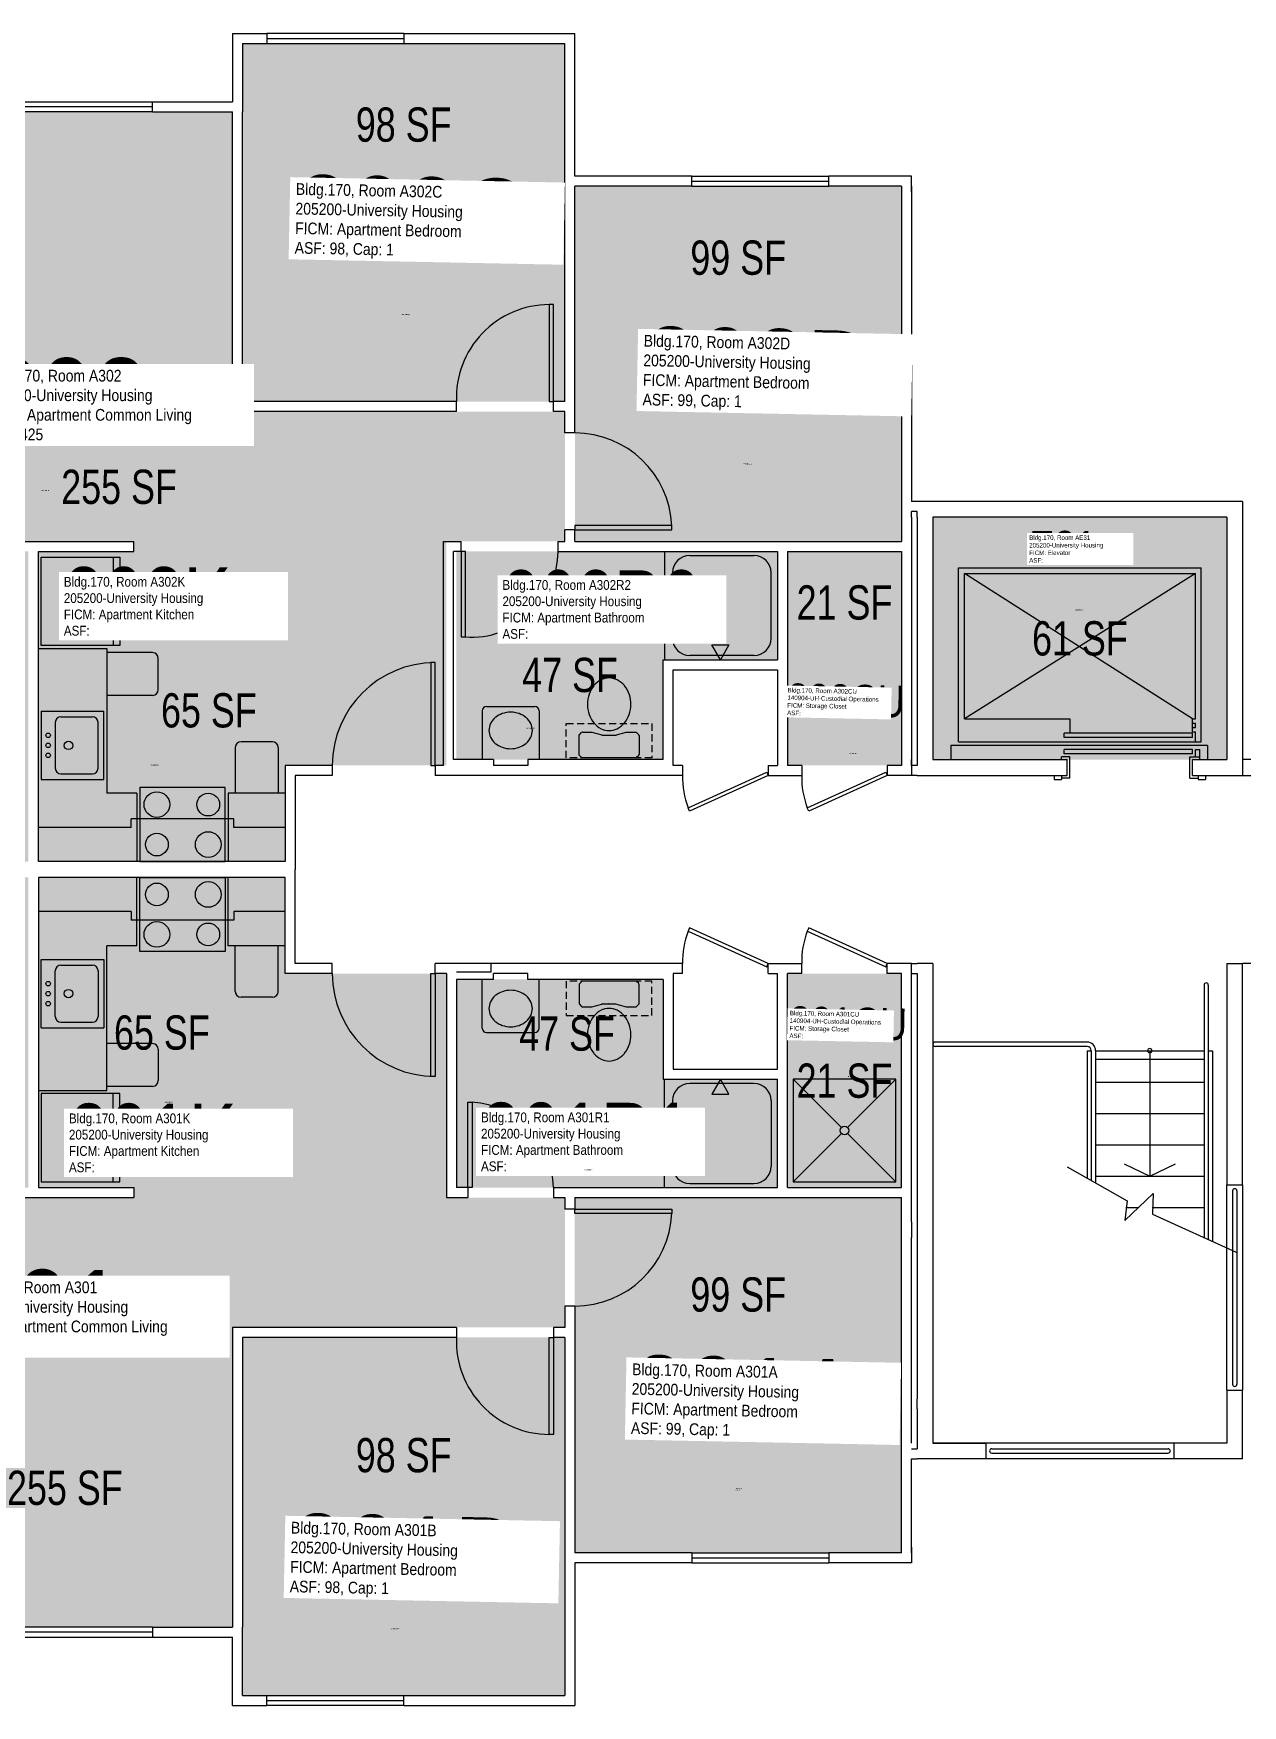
# Model space of a CAD drawing. Header units: inches. Extents: x -54 to 1654, y -88 to 674.
# Drawn here: x 178 to 602, y 0 to 586 of the extents above; entities that cross this region are included whole.
import ezdxf
from ezdxf.enums import TextEntityAlignment as Align

# ---------------------------------------------------------------- set-up
doc = ezdxf.new("R2010")
doc.units = ezdxf.units.IN
doc.header["$LTSCALE"] = 10
doc.header["$MEASUREMENT"] = 0
doc.linetypes.add('DASHED2', pattern=[0.375, 0.25, -0.125])
doc.layers.get('0').update_dxf_attribs({"linetype": 'CONTINUOUS'})
for name, color, linetype in [('A-DOOR', 2, 'CONTINUOUS'), ('A-FLOR', 3, 'CONTINUOUS'), ('A-GLAZ', 1, 'CONTINUOUS'), ('A-IDEN-RNUM', 7, 'CONTINUOUS'), ('A-IDEN-SNUM', 4, 'CONTINUOUS'), ('A-IDEN-VNUM', 4, 'CONTINUOUS'), ('A-WALL', 5, 'CONTINUOUS'), ('AREA-TEXT', 3, 'CONTINUOUS'), ('Rooms-Category-Color', 7, 'CONTINUOUS'), ('Rooms-College-Color', 7, 'CONTINUOUS'), ('Rooms-Department-Color', 7, 'CONTINUOUS'), ('Rooms-Division-Color', 7, 'CONTINUOUS'), ('Rooms-Information', 7, 'CONTINUOUS')]:
    doc.layers.add(name, color=color, linetype=linetype)
doc.styles.add('CP_AREA', font='arial.ttf', dxfattribs={"height": 15})
doc.styles.add('CP_ROOMSNUMBER', font='arial.ttf', dxfattribs={"height": 1})
doc.styles.add('CP_ROOMVNUMBER', font='arial.ttf', dxfattribs={"width": 0.85, "height": 0.075})

msp = doc.modelspace()

# ---------------------------------------------------------------- hatches: boundary and pattern name
at = {"layer": 'Rooms-Category-Color', "true_color": 0x728ef3}
for points in [[(251.5, 582.5), (364.5, 582.5), (364.5, 457), (251.5, 457)], [(360.5, 408), (364.5, 408), (364.5, 412), (364.5, 453.5), (248, 453.5), (248, 558.5), (120, 558.5), (120, 453.5), (52, 453.5), (52, 408), (56, 408), (90, 408), (141.25, 408), (141.25, 404.5), (136, 404.5), (136, 295.75), (176.5, 295.75), (176.5, 404.5), (171.25, 404.5), (171.25, 408), (213.49, 408), (213.49, 404.5), (266.5, 404.5), (266.5, 329.55), (323, 329.5), (323, 408)], [(367.98, 532.5), (368, 408), (482.5, 408), (482.5, 532.5)], [(266.5, 404.5), (180, 404.5), (180, 295.75), (266.5, 295.75)], [(330.5, 404.5), (326.5, 404.5), (326.5, 331.5), (399, 331.5), (399, 366.5), (439, 366.5), (439, 404.5), (360.5, 404.5)], [(442.5, 329.5), (482.5, 329.5), (482.5, 404.5), (442.5, 404.5)], [(360.5, 178), (364.5, 178), (364.5, 174), (364.5, 132.5), (248, 132.5), (248, 27.5), (120, 27.5), (120, 132.5), (52, 132.5), (52, 178), (56, 178), (90, 178), (141.25, 178), (141.25, 181.5), (136, 181.5), (136, 290.25), (176.5, 290.25), (176.5, 181.5), (171.25, 181.5), (171.25, 178), (213.49, 178), (213.49, 181.5), (266.5, 181.5), (266.5, 256.45), (323, 256.5), (323, 178)], [(266.5, 181.5), (180, 181.5), (180, 290.25), (266.5, 290.25)], [(330.5, 181.5), (326.5, 181.5), (326.5, 254.5), (399, 254.5), (399, 219.5), (439, 219.5), (439, 181.5), (360.5, 181.5)], [(442.5, 181.5), (442.5, 256.5), (482.5, 256.5), (482.5, 181.5)], [(367.98, 178), (368, 53.5), (482.5, 53.5), (482.5, 178)], [(251.5, 129), (364.5, 129), (364.5, 3.5), (251.5, 3.5)]]:
    msp.add_hatch(color=171, dxfattribs=at).paths.add_polyline_path(points)
at = {"layer": 'Rooms-Category-Color', "true_color": 0xadadad}
msp.add_hatch(color=253, dxfattribs=at).paths.add_polyline_path([(596.5, 331.5), (596.5, 416.5), (493.5, 416.5), (493.5, 331.5)])
at = {"layer": 'Rooms-College-Color', "true_color": 0xadadad}
for points in [[(251.5, 582.5), (364.5, 582.5), (364.5, 457), (251.5, 457)], [(360.5, 408), (364.5, 408), (364.5, 412), (364.5, 453.5), (248, 453.5), (248, 558.5), (120, 558.5), (120, 453.5), (52, 453.5), (52, 408), (56, 408), (90, 408), (141.25, 408), (141.25, 404.5), (136, 404.5), (136, 295.75), (176.5, 295.75), (176.5, 404.5), (171.25, 404.5), (171.25, 408), (213.49, 408), (213.49, 404.5), (266.5, 404.5), (266.5, 329.55), (323, 329.5), (323, 408)], [(367.98, 532.5), (368, 408), (482.5, 408), (482.5, 532.5)], [(596.5, 331.5), (596.5, 416.5), (493.5, 416.5), (493.5, 331.5)], [(266.5, 404.5), (180, 404.5), (180, 295.75), (266.5, 295.75)], [(330.5, 404.5), (326.5, 404.5), (326.5, 331.5), (399, 331.5), (399, 366.5), (439, 366.5), (439, 404.5), (360.5, 404.5)], [(442.5, 329.5), (482.5, 329.5), (482.5, 404.5), (442.5, 404.5)], [(360.5, 178), (364.5, 178), (364.5, 174), (364.5, 132.5), (248, 132.5), (248, 27.5), (120, 27.5), (120, 132.5), (52, 132.5), (52, 178), (56, 178), (90, 178), (141.25, 178), (141.25, 181.5), (136, 181.5), (136, 290.25), (176.5, 290.25), (176.5, 181.5), (171.25, 181.5), (171.25, 178), (213.49, 178), (213.49, 181.5), (266.5, 181.5), (266.5, 256.45), (323, 256.5), (323, 178)], [(266.5, 181.5), (180, 181.5), (180, 290.25), (266.5, 290.25)], [(330.5, 181.5), (326.5, 181.5), (326.5, 254.5), (399, 254.5), (399, 219.5), (439, 219.5), (439, 181.5), (360.5, 181.5)], [(442.5, 181.5), (442.5, 256.5), (482.5, 256.5), (482.5, 181.5)], [(367.98, 178), (368, 53.5), (482.5, 53.5), (482.5, 178)], [(251.5, 129), (364.5, 129), (364.5, 3.5), (251.5, 3.5)]]:
    msp.add_hatch(color=253, dxfattribs=at).paths.add_polyline_path(points)
at = {"layer": 'Rooms-Department-Color', "true_color": 0x604aed}
for points in [[(251.5, 582.5), (364.5, 582.5), (364.5, 457), (251.5, 457)], [(360.5, 408), (364.5, 408), (364.5, 412), (364.5, 453.5), (248, 453.5), (248, 558.5), (120, 558.5), (120, 453.5), (52, 453.5), (52, 408), (56, 408), (90, 408), (141.25, 408), (141.25, 404.5), (136, 404.5), (136, 295.75), (176.5, 295.75), (176.5, 404.5), (171.25, 404.5), (171.25, 408), (213.49, 408), (213.49, 404.5), (266.5, 404.5), (266.5, 329.55), (323, 329.5), (323, 408)], [(367.98, 532.5), (368, 408), (482.5, 408), (482.5, 532.5)], [(266.5, 404.5), (180, 404.5), (180, 295.75), (266.5, 295.75)], [(330.5, 404.5), (326.5, 404.5), (326.5, 331.5), (399, 331.5), (399, 366.5), (439, 366.5), (439, 404.5), (360.5, 404.5)], [(442.5, 329.5), (482.5, 329.5), (482.5, 404.5), (442.5, 404.5)], [(360.5, 178), (364.5, 178), (364.5, 174), (364.5, 132.5), (248, 132.5), (248, 27.5), (120, 27.5), (120, 132.5), (52, 132.5), (52, 178), (56, 178), (90, 178), (141.25, 178), (141.25, 181.5), (136, 181.5), (136, 290.25), (176.5, 290.25), (176.5, 181.5), (171.25, 181.5), (171.25, 178), (213.49, 178), (213.49, 181.5), (266.5, 181.5), (266.5, 256.45), (323, 256.5), (323, 178)], [(266.5, 181.5), (180, 181.5), (180, 290.25), (266.5, 290.25)], [(330.5, 181.5), (326.5, 181.5), (326.5, 254.5), (399, 254.5), (399, 219.5), (439, 219.5), (439, 181.5), (360.5, 181.5)], [(442.5, 181.5), (442.5, 256.5), (482.5, 256.5), (482.5, 181.5)], [(367.98, 178), (368, 53.5), (482.5, 53.5), (482.5, 178)], [(251.5, 129), (364.5, 129), (364.5, 3.5), (251.5, 3.5)]]:
    msp.add_hatch(color=173, dxfattribs=at).paths.add_polyline_path(points)
at = {"layer": 'Rooms-Department-Color', "true_color": 0xacacac}
msp.add_hatch(color=253, dxfattribs=at).paths.add_polyline_path([(596.5, 331.5), (596.5, 416.5), (493.5, 416.5), (493.5, 331.5)])
at = {"layer": 'Rooms-Division-Color', "true_color": 0x604aed}
for points in [[(251.5, 582.5), (364.5, 582.5), (364.5, 457), (251.5, 457)], [(360.5, 408), (364.5, 408), (364.5, 412), (364.5, 453.5), (248, 453.5), (248, 558.5), (120, 558.5), (120, 453.5), (52, 453.5), (52, 408), (56, 408), (90, 408), (141.25, 408), (141.25, 404.5), (136, 404.5), (136, 295.75), (176.5, 295.75), (176.5, 404.5), (171.25, 404.5), (171.25, 408), (213.49, 408), (213.49, 404.5), (266.5, 404.5), (266.5, 329.55), (323, 329.5), (323, 408)], [(367.98, 532.5), (368, 408), (482.5, 408), (482.5, 532.5)], [(266.5, 404.5), (180, 404.5), (180, 295.75), (266.5, 295.75)], [(330.5, 404.5), (326.5, 404.5), (326.5, 331.5), (399, 331.5), (399, 366.5), (439, 366.5), (439, 404.5), (360.5, 404.5)], [(442.5, 329.5), (482.5, 329.5), (482.5, 404.5), (442.5, 404.5)], [(360.5, 178), (364.5, 178), (364.5, 174), (364.5, 132.5), (248, 132.5), (248, 27.5), (120, 27.5), (120, 132.5), (52, 132.5), (52, 178), (56, 178), (90, 178), (141.25, 178), (141.25, 181.5), (136, 181.5), (136, 290.25), (176.5, 290.25), (176.5, 181.5), (171.25, 181.5), (171.25, 178), (213.49, 178), (213.49, 181.5), (266.5, 181.5), (266.5, 256.45), (323, 256.5), (323, 178)], [(266.5, 181.5), (180, 181.5), (180, 290.25), (266.5, 290.25)], [(330.5, 181.5), (326.5, 181.5), (326.5, 254.5), (399, 254.5), (399, 219.5), (439, 219.5), (439, 181.5), (360.5, 181.5)], [(442.5, 181.5), (442.5, 256.5), (482.5, 256.5), (482.5, 181.5)], [(367.98, 178), (368, 53.5), (482.5, 53.5), (482.5, 178)], [(251.5, 129), (364.5, 129), (364.5, 3.5), (251.5, 3.5)]]:
    msp.add_hatch(color=173, dxfattribs=at).paths.add_polyline_path(points)
at = {"layer": 'Rooms-Division-Color', "true_color": 0xadadad}
msp.add_hatch(color=253, dxfattribs=at).paths.add_polyline_path([(596.5, 331.5), (596.5, 416.5), (493.5, 416.5), (493.5, 331.5)])

# ---------------------------------------------------------------- linework, layer by layer
for p, q in [((399.38, 404.5), (399.38, 366.5)), ((180.99, 402.5), (208.49, 402.5)), ((180.99, 371.5), (180.99, 402.5)), ((206.24, 402.5), (206.24, 371.5)), ((208.49, 402.5), (208.49, 371.5)), ((408.25, 403), (430.75, 403)), ((402.25, 374), (402.25, 397)), ((436.75, 374), (436.75, 397)), ((180, 370.5), (204, 370.5)), ((208.49, 371.5), (180.99, 371.5)), ((204, 370.5), (204, 319.75)), ((416, 371.7), (422, 371.7)), ((419, 366.5), (416, 371.7)), ((422, 371.7), (419, 366.5)), ((220, 369), (204, 369)), ((222, 356), (222, 367)), ((430.75, 368), (408.25, 368)), ((220, 354), (204, 354)), ((180.9, 348.5), (180.9, 324.5)), ((180.9, 348.5), (202.9, 348.5)), ((187.9, 346.5), (198.9, 346.5)), ((202.9, 324.5), (202.9, 348.5)), ((335.5, 348.62), (335.5, 331.5)), ((337, 350.12), (354, 350.12)), ((355.5, 348.62), (355.5, 331.5)), ((185.9, 344.5), (185.9, 328.5)), ((200.9, 328.5), (200.9, 344.5)), ((369.5, 340.12), (370.38, 341)), ((369.5, 333.12), (369.5, 340.12)), ((370.67, 341.12), (374, 341.12)), ((374, 341.12), (377.44, 340.14)), ((377.56, 340.12), (382.44, 340.12)), ((382.56, 340.14), (386, 341.12)), ((386, 341.12), (389.5, 341.12)), ((389.5, 341.12), (390.38, 340.25)), ((390.5, 339.95), (390.5, 333.3)), ((249, 335.75), (249, 319.75)), ((262, 337.75), (251, 337.75)), ((264, 335.75), (264, 319.75)), ((370.5, 332.12), (369.5, 333.12)), ((389.5, 332.12), (370.5, 332.12)), ((390.38, 333), (389.5, 332.12)), ((180.9, 324.5), (202.9, 324.5)), ((187.9, 326.5), (198.9, 326.5)), ((214.5, 319.75), (204, 319.75)), ((214.5, 319.75), (214.5, 295.75)), ((215.5, 321.75), (215.5, 295.75)), ((245.5, 321.75), (215.5, 321.75)), ((245.5, 295.75), (245.5, 321.75)), ((266.5, 319.75), (246.5, 319.75)), ((246.5, 319.75), (246.5, 295.75)), ((248.5, 310.75), (212.5, 310.75)), ((212.5, 307.75), (212.5, 310.75)), ((248.5, 307.75), (248.5, 310.75)), ((212.5, 307.75), (180, 307.75)), ((266.5, 307.75), (248.5, 307.75)), ((215.5, 295.75), (245.5, 295.75)), ((214.5, 266.25), (214.5, 290.25)), ((215.5, 290.25), (245.5, 290.25)), ((215.5, 264.25), (215.5, 290.25)), ((245.5, 290.25), (245.5, 264.25)), ((246.5, 266.25), (246.5, 290.25)), ((212.5, 278.25), (180, 278.25)), ((212.5, 278.25), (212.5, 275.25)), ((266.5, 278.25), (248.5, 278.25)), ((248.5, 278.25), (248.5, 275.25)), ((248.5, 275.25), (212.5, 275.25)), ((204, 215.5), (204, 266.25)), ((214.5, 266.25), (204, 266.25)), ((245.5, 264.25), (215.5, 264.25)), ((266.5, 266.25), (246.5, 266.25)), ((249, 250.25), (249, 266.25)), ((264, 250.25), (264, 266.25)), ((180.9, 237.5), (180.9, 261.5)), ((180.9, 261.5), (202.9, 261.5)), ((187.9, 259.5), (198.9, 259.5)), ((202.9, 261.5), (202.9, 237.5)), ((185.9, 241.5), (185.9, 257.5)), ((200.9, 257.5), (200.9, 241.5)), ((335.5, 237.37), (335.5, 254.5)), ((355.5, 237.37), (355.5, 254.5)), ((370.5, 253.87), (369.5, 252.87)), ((369.5, 252.87), (369.5, 245.87)), ((389.5, 253.87), (370.5, 253.87)), ((390.38, 253), (389.5, 253.87)), ((390.5, 246.05), (390.5, 252.7)), ((262, 248.25), (251, 248.25)), ((369.5, 245.87), (370.38, 245)), ((370.67, 244.87), (374, 244.87)), ((374, 244.87), (377.44, 245.86)), ((377.56, 245.87), (382.44, 245.87)), ((382.56, 245.86), (386, 244.87)), ((386, 244.87), (389.5, 244.87)), ((389.5, 244.87), (390.38, 245.75)), ((180.9, 237.5), (202.9, 237.5)), ((187.9, 239.5), (198.9, 239.5)), ((337, 235.87), (354, 235.87)), ((220, 232), (204, 232)), ((222, 230), (222, 219)), ((220, 217), (204, 217)), ((399.38, 181.5), (399.38, 219.5)), ((430.75, 218), (408.25, 218)), ((419, 219.5), (416, 214.3)), ((422, 214.3), (419, 219.5)), ((480.5, 219.5), (444.5, 219.5)), ((444.5, 219.5), (444.5, 183.5)), ((480.5, 183.5), (480.5, 219.5)), ((180, 215.5), (204, 215.5)), ((180.99, 214.5), (180.99, 183.5)), ((208.49, 214.5), (180.99, 214.5)), ((206.24, 183.5), (206.24, 214.5)), ((208.49, 183.5), (208.49, 214.5)), ((402.25, 212), (402.25, 189)), ((416, 214.3), (422, 214.3)), ((436.75, 212), (436.75, 189)), ((180.99, 183.5), (208.49, 183.5)), ((408.25, 183), (430.75, 183)), ((444.5, 183.5), (480.5, 183.5))]:
    msp.add_line(p, q)
at = {"linetype": 'DASHED2'}
for p, q in [((365, 332.12), (365, 344.12)), ((365, 344.12), (395, 344.12)), ((395, 344.12), (395, 332.12)), ((395, 332.12), (365, 332.12)), ((395, 253.87), (365, 253.87)), ((365, 253.87), (365, 241.87)), ((395, 241.87), (395, 253.87)), ((365, 241.87), (395, 241.87))]:
    msp.add_line(p, q, dxfattribs=at)
at = {"linetype": 'Continuous'}
for p, q in [((461.44, 202.56), (444.5, 219.5)), ((463.56, 202.56), (480.5, 219.5)), ((444.5, 183.5), (461.44, 200.44)), ((480.5, 183.5), (463.56, 200.44))]:
    msp.add_line(p, q, dxfattribs=at)
for centre, radius in [((183.4, 340), 0.791), ((183.4, 336.5), 0.791), ((190.53, 336.5), 1.5), ((183.4, 333), 0.791), ((221.5, 315.75), 4.5), ((239.5, 315.75), 4), ((221.5, 301.75), 4), ((239.5, 301.75), 4.5), ((221.5, 284.25), 4), ((239.5, 284.25), 4.5), ((221.5, 270.25), 4.5), ((239.5, 270.25), 4), ((183.4, 253), 0.791), ((183.4, 249.5), 0.791), ((183.4, 246), 0.791), ((190.53, 249.5), 1.5)]:
    msp.add_circle(centre, radius)
msp.add_circle((462.5, 201.5), 1.5, dxfattribs=at)
for centre, radius, start, end in [((408.25, 397), 6, 90, 180), ((430.75, 397), 6, 0, 90), ((408.25, 374), 6, 180, 270), ((430.75, 374), 6, 270, 0), ((220, 367), 2, 0, 90), ((380.71, 352.41), 7.89, 116.70119, 140.52754), ((380, 353.82), 6.3, 90, 116.70119), ((380, 353.82), 6.3, 63.29881, 90), ((379.29, 352.41), 7.89, 39.47246, 63.29881), ((220, 356), 2, 270, 0), ((383.58, 350.89), 11.18, 161.16462, 180), ((381.83, 351.49), 9.33, 140.52754, 161.16462), ((377.47, 350.91), 10.24, 18.83538, 39.47246), ((379.07, 351.45), 8.55, 356.22456, 18.83538), ((187.9, 344.5), 2, 90, 180), ((198.9, 344.5), 2, 0, 90), ((337, 348.62), 1.5, 90, 180), ((344.37, 341.21), 6.59, 130.10091, 153.80841), ((345.06, 340.4), 7.65, 109.22936, 130.10091), ((345.5, 339.12), 9, 90, 109.22936), ((345.5, 339.12), 9, 70.77064, 90), ((345.94, 340.4), 7.65, 49.89909, 70.77064), ((346.63, 341.21), 6.59, 26.19159, 49.89909), ((354, 348.62), 1.5, 0, 90), ((383.58, 350.89), 11.18, 180, 198.83538), ((381.83, 350.29), 9.33, 198.83538, 219.47246), ((378.17, 350.29), 9.33, 320.52754, 341.16462), ((376.42, 350.89), 11.18, 341.16462, 0), ((343.32, 341.72), 5.42, 153.80841, 180), ((343.32, 341.72), 5.42, 180, 206.19159), ((347.68, 341.72), 5.42, 0, 26.19159), ((347.68, 341.72), 5.42, 333.80841, 0), ((370.67, 340.71), 0.418, 90, 135), ((380.71, 349.38), 7.89, 219.47246, 243.29881), ((380, 347.96), 6.3, 243.29881, 270), ((377.56, 340.54), 0.418, 254.0546, 270), ((379.94, 340.54), 0.418, 270, 285.9454), ((380, 347.96), 6.3, 270, 296.70119), ((379.29, 349.38), 7.89, 296.70119, 320.52754), ((390.08, 339.95), 0.418, 0, 45), ((251, 335.75), 2, 90, 180), ((262, 335.75), 2, 0, 90), ((344.37, 342.24), 6.59, 206.19159, 229.89909), ((345.06, 343.05), 7.65, 229.89909, 250.77064), ((345.5, 344.33), 9, 250.77064, 270), ((345.5, 344.33), 9, 270, 289.22936), ((345.94, 343.05), 7.65, 289.22936, 310.10091), ((346.63, 342.24), 6.59, 310.10091, 333.80841), ((187.9, 328.5), 2, 180, 270), ((198.9, 328.5), 2, 270, 0), ((390.08, 333.3), 0.418, 315, 0), ((187.9, 257.5), 2, 90, 180), ((198.9, 257.5), 2, 0, 90), ((390.08, 252.7), 0.418, 0, 45), ((251, 250.25), 2, 180, 270), ((262, 250.25), 2, 270, 0), ((343.32, 244.27), 5.42, 153.80841, 180), ((344.37, 243.76), 6.59, 130.10091, 153.80841), ((345.06, 242.95), 7.65, 109.22936, 130.10091), ((345.5, 241.67), 9, 90, 109.22936), ((345.5, 241.67), 9, 70.77064, 90), ((345.94, 242.95), 7.65, 49.89909, 70.77064), ((346.63, 243.76), 6.59, 26.19159, 49.89909), ((347.68, 244.27), 5.42, 0, 26.19159), ((187.9, 241.5), 2, 180, 270), ((198.9, 241.5), 2, 270, 0), ((343.32, 244.27), 5.42, 180, 206.19159), ((344.37, 244.79), 6.59, 206.19159, 229.89909), ((346.63, 244.79), 6.59, 310.10091, 333.80841), ((347.68, 244.27), 5.42, 333.80841, 0), ((370.67, 245.29), 0.418, 225, 270), ((381.83, 235.71), 9.33, 140.52754, 161.16462), ((380.71, 236.62), 7.89, 116.70119, 140.52754), ((380, 238.04), 6.3, 90, 116.70119), ((377.56, 245.46), 0.418, 90, 105.9454), ((379.94, 245.46), 0.418, 74.0546, 90), ((380, 238.04), 6.3, 63.29881, 90), ((379.29, 236.62), 7.89, 39.47246, 63.29881), ((378.17, 235.71), 9.33, 18.83538, 39.47246), ((390.08, 246.05), 0.418, 315, 0), ((337, 237.37), 1.5, 180, 270), ((345.06, 245.6), 7.65, 229.89909, 250.77064), ((345.5, 246.88), 9, 250.77064, 270), ((345.5, 246.88), 9, 270, 289.22936), ((345.94, 245.6), 7.65, 289.22936, 310.10091), ((354, 237.37), 1.5, 270, 0), ((383.58, 235.11), 11.18, 161.16462, 180), ((383.58, 235.11), 11.18, 180, 198.83538), ((376.42, 235.11), 11.18, 0, 18.83538), ((379.07, 234.55), 8.55, 341.16462, 3.77544), ((220, 230), 2, 0, 90), ((381.83, 234.51), 9.33, 198.83538, 219.47246), ((380.71, 233.59), 7.89, 219.47246, 243.29881), ((379.29, 233.59), 7.89, 296.70119, 320.52754), ((377.47, 235.09), 10.24, 320.52754, 341.16462), ((380, 232.18), 6.3, 243.29881, 270), ((380, 232.18), 6.3, 270, 296.70119), ((220, 219), 2, 270, 0), ((408.25, 212), 6, 90, 180), ((430.75, 212), 6, 0, 90), ((408.25, 189), 6, 180, 270), ((430.75, 189), 6, 270, 0)]:
    msp.add_arc(centre, radius, start, end)
at = {"layer": 'A-DOOR'}
for p, q in [((360.49, 491), (358.99, 491)), ((358.99, 491), (359, 457)), ((360.5, 457), (360.49, 491)), ((359, 457), (360.5, 457)), ((367.98, 413.5), (367.98, 412)), ((401.98, 413.5), (367.98, 413.5)), ((367.98, 412), (401.98, 412)), ((401.98, 412), (401.98, 413.5)), ((328.12, 404.5), (328.12, 374.5)), ((329.63, 404.5), (328.12, 404.5)), ((329.63, 374.5), (329.63, 404.5)), ((328.12, 374.5), (329.63, 374.5)), ((319, 365.5), (317.5, 365.5)), ((317.5, 365.5), (317.5, 329.5)), ((319, 329.5), (319, 365.5)), ((317.5, 329.5), (319, 329.5)), ((407.7, 314.62), (435.23, 327.15)), ((435.75, 326), (408.22, 313.47)), ((435.23, 327.15), (435.75, 326)), ((449.45, 314.62), (476.98, 327.15)), ((477.5, 326), (449.97, 313.47)), ((476.98, 327.15), (477.5, 326)), ((408.22, 313.47), (407.7, 314.62)), ((449.97, 313.47), (449.45, 314.62)), ((408.22, 272.53), (407.7, 271.38)), ((407.7, 271.38), (435.23, 258.85)), ((435.75, 260), (408.22, 272.53)), ((449.97, 272.53), (449.45, 271.38)), ((449.45, 271.38), (476.98, 258.85)), ((477.5, 260), (449.97, 272.53)), ((435.23, 258.85), (435.75, 260)), ((476.98, 258.85), (477.5, 260)), ((317.5, 256.5), (319, 256.5)), ((317.5, 220.5), (317.5, 256.5)), ((319, 256.5), (319, 220.5)), ((319, 220.5), (317.5, 220.5)), ((330.5, 181.5), (330.5, 211.5)), ((330.5, 211.5), (332, 211.5)), ((332, 211.5), (332, 181.5)), ((332, 181.5), (330.5, 181.5)), ((367.98, 172.5), (367.98, 174)), ((367.98, 174), (401.98, 174)), ((401.98, 172.5), (367.98, 172.5)), ((401.98, 174), (401.98, 172.5)), ((358.99, 95), (359, 129)), ((359, 129), (360.5, 129)), ((360.5, 129), (360.49, 95)), ((360.49, 95), (358.99, 95))]:
    msp.add_line(p, q, dxfattribs=at)
for centre, radius, start, end in [((359.2, 458.26), 32.74, 90.37417, 182.21016), ((367.96, 411.94), 34.06, 2.61809, 89.92489), ((331.76, 404.79), 30.37, 265.97009, 359.44869), ((319, 329.5), 36, 90, 180), ((434.83, 325.11), 29.09, 178.24789, 201.14924), ((476.58, 325.11), 29.09, 178.24789, 201.14924), ((434.83, 260.89), 29.09, 158.85076, 181.75211), ((476.58, 260.89), 29.09, 158.85076, 181.75211), ((319, 256.5), 36, 180, 270), ((329.91, 180.98), 30.6, 0.98161, 86.08079), ((367.96, 174.06), 34.06, 270.07511, 357.38191), ((359.2, 127.74), 32.74, 177.78984, 269.62583)]:
    msp.add_arc(centre, radius, start, end, dxfattribs=at)
at = {"layer": 'A-FLOR'}
for p, q in [((502.5, 337.75), (502.5, 398.75)), ((502.5, 398.75), (587.5, 398.75)), ((587.5, 337.75), (587.5, 398.75)), ((504.5, 345.75), (504.5, 396.75)), ((585.5, 396.75), (504.5, 345.75)), ((584.5, 345.75), (504.5, 396.75)), ((504.5, 396.75), (585.5, 396.75)), ((585.5, 345.75), (585.5, 396.75)), ((504.5, 345.75), (541.5, 345.75)), ((541.5, 345.75), (541.5, 340.75)), ((584.5, 341.25), (584.5, 345.75)), ((584.5, 345.75), (585.5, 345.75)), ((539.5, 339.25), (539.5, 340.75)), ((584.5, 340.75), (539.5, 340.75)), ((584.5, 344.25), (585.5, 344.25)), ((584.5, 342.75), (585.5, 342.75)), ((584.5, 341.25), (585.5, 341.25)), ((584.5, 339.25), (584.5, 340.75)), ((585.5, 342.75), (585.5, 344.25)), ((585.5, 337.75), (585.5, 341.25)), ((589.75, 336.5), (499.75, 336.5)), ((499.75, 336.5), (499.75, 331.5)), ((502.5, 337.75), (587.5, 337.75)), ((584.5, 339.25), (539.5, 339.25)), ((584.5, 335), (539.5, 335)), ((539.5, 333.5), (539.5, 335)), ((584.5, 333.5), (584.5, 335)), ((585.5, 335), (587, 335)), ((585.5, 332.5), (585.5, 335)), ((587, 331.5), (587, 335)), ((589.75, 336.5), (589.75, 331.5)), ((538.5, 331.5), (538.5, 332.5)), ((541.5, 332.5), (538.5, 332.5)), ((584.5, 333.5), (539.5, 333.5)), ((541.5, 325), (541.5, 332.5)), ((583.5, 332.5), (585.5, 332.5)), ((583.5, 325), (583.5, 332.5)), ((585.75, 332.5), (586.75, 332.5)), ((536.01, 326), (536.01, 324.5)), ((536.01, 324.5), (538.51, 324.5)), ((538.51, 326), (538.51, 325)), ((538.51, 326), (538.51, 324.5)), ((541.5, 325), (538.51, 325)), ((583.5, 325), (586.49, 325)), ((586.49, 326), (586.49, 324.5)), ((586.49, 324.5), (588.99, 324.5)), ((588.99, 326), (588.99, 324.5)), ((588.5, 252.5), (588.5, 163.89)), ((590, 252.5), (590, 163.21)), ((547.5, 232.5), (494.25, 232.5)), ((547.5, 231), (494.25, 231)), ((547.5, 229.5), (549, 229.5)), ((547.5, 229.5), (547.5, 184.74)), ((549, 229.5), (549, 183.89)), ((550.5, 229.5), (550.5, 183.03)), ((550.5, 229.5), (588.5, 229.5)), ((569.5, 229.5), (569.5, 185.5)), ((590, 229.5), (591.5, 229.5)), ((591.5, 229.5), (591.5, 162.53)), ((550.5, 226.5), (588.5, 226.5)), ((550.5, 218.5), (588.5, 218.5)), ((550.5, 207.5), (588.5, 207.5)), ((550.5, 196.5), (588.5, 196.5)), ((540.49, 188.85), (561.6, 176.89)), ((560.5, 189.89), (569.5, 185.5)), ((569.5, 185.5), (578.5, 189.89)), ((550.5, 185.5), (588.5, 185.5)), ((560.77, 170.03), (570.72, 179.42)), ((561.6, 176.89), (560.77, 170.03)), ((570.72, 179.42), (570.42, 172.19)), ((598.5, 180.39), (598.5, 112.61)), ((600, 180.39), (600, 112.61)), ((561.06, 174.5), (565.26, 174.5)), ((570.27, 174.5), (588.5, 174.5)), ((570.42, 172.19), (599.74, 158.91)), ((514.11, 90), (575.89, 90)), ((514.11, 88.5), (575.89, 88.5))]:
    msp.add_line(p, q, dxfattribs=at)
for centre, radius, start, end in [((589.25, 252.5), 0.75, 0, 180), ((494.25, 231.75), 0.75, 90, 270), ((547.5, 229.5), 3, 0, 90), ((547.5, 229.5), 1.5, 0, 90), ((569.5, 229.5), 0.75, 90, 270), ((569.5, 229.5), 0.75, 270, 90), ((599.25, 180.39), 0.75, 0, 180), ((599.25, 112.61), 0.75, 180, 0), ((514.11, 89.25), 0.75, 90, 270), ((575.89, 89.25), 0.75, 270, 90)]:
    msp.add_arc(centre, radius, start, end, dxfattribs=at)
at = {"layer": 'A-GLAZ'}
for p, q in [((308, 586), (260, 586)), ((260, 584.25), (308, 584.25)), ((260, 582.5), (308, 582.5)), ((148, 562), (220, 562)), ((220, 560.25), (148, 560.25)), ((220, 558.5), (148, 558.5)), ((409, 536), (457, 536)), ((409, 534.25), (457, 534.25)), ((409, 532.5), (457, 532.5)), ((409, 53.5), (457, 53.5)), ((409, 51.75), (457, 51.75)), ((409, 50), (457, 50)), ((220, 27.5), (148, 27.5)), ((220, 25.75), (148, 25.75)), ((148, 24), (220, 24)), ((260, 3.5), (308, 3.5)), ((260, 1.75), (308, 1.75)), ((308, 0), (260, 0))]:
    msp.add_line(p, q, dxfattribs=at)
at = {"layer": 'A-WALL'}
for p, q in [((248, 586), (260, 586)), ((248, 586), (248, 562)), ((251.5, 582.5), (260, 582.5)), ((251.5, 582.5), (251.5, 558.5)), ((260, 586), (260, 582.5)), ((308, 586), (368, 586)), ((308, 586), (308, 582.5)), ((308, 582.5), (364.5, 582.5)), ((364.5, 536), (364.5, 582.5)), ((368, 536), (368, 586)), ((220, 562), (248, 562)), ((220, 558.5), (220, 562)), ((220, 558.5), (248, 558.5)), ((248, 453.5), (248, 558.5)), ((251.5, 457), (251.5, 558.5)), ((364.5, 457), (364.5, 536)), ((409, 536), (368, 536)), ((409, 532.5), (409, 536)), ((486, 536), (457, 536)), ((457, 532.5), (457, 536)), ((486, 530.5), (486, 536)), ((409, 532.5), (368, 532.5)), ((368, 446), (368, 532.5)), ((482.5, 532.5), (457, 532.5)), ((482.5, 532.5), (482.5, 408)), ((486, 532.5), (486, 499.5)), ((486, 499.5), (486, 494)), ((486, 494), (486, 422)), ((326.5, 453.5), (248, 453.5)), ((326.5, 457), (251.5, 457)), ((326.5, 453.5), (326.5, 457)), ((364.5, 457), (360.5, 457)), ((360.5, 453.5), (360.5, 457)), ((364.5, 453.5), (360.5, 453.5)), ((364.5, 446), (364.5, 453.5)), ((368, 446), (364.5, 446)), ((488, 422), (486, 422)), ((596.5, 422), (488, 422)), ((602, 422), (596.5, 422)), ((602, 422), (602, 326)), ((488, 418.5), (486, 418.5)), ((486, 416.5), (486, 418.5)), ((486, 416.5), (486, 331.5)), ((488, 416.5), (488, 418.5)), ((488, 416.5), (488, 331.5)), ((596.5, 416.5), (493.5, 416.5)), ((493.5, 416.5), (493.5, 331.5)), ((596.5, 416.5), (596.5, 331.5)), ((364.5, 408), (364.5, 412)), ((367.98, 412), (364.5, 412)), ((367.98, 408), (367.98, 412)), ((171.25, 408), (213.49, 408)), ((180, 295.75), (180, 404.5)), ((180, 404.5), (213.49, 404.5)), ((213.49, 404.5), (213.49, 408)), ((322, 329.5), (322, 408)), ((322, 408), (328.12, 408)), ((325.5, 331.5), (325.5, 404.5)), ((328.12, 404.5), (325.5, 404.5)), ((328.12, 404.5), (328.12, 408)), ((362.13, 408), (364.5, 408)), ((362.13, 404.5), (362.13, 408)), ((362.13, 404.5), (439, 404.5)), ((367.98, 408), (482.5, 408)), ((439, 404.5), (439, 366.5)), ((442.5, 404.5), (482.5, 404.5)), ((442.5, 404.5), (442.5, 329.5)), ((482.5, 404.5), (482.5, 329.5)), ((399, 331.5), (399, 366.5)), ((399, 366.5), (439, 366.5)), ((402.5, 329.5), (402.5, 363)), ((402.5, 363), (439, 363)), ((439, 363), (439, 329.5)), ((266.5, 329.5), (266.5, 295.75)), ((283, 329.5), (266.5, 329.5)), ((283, 329.5), (283, 326)), ((319, 329.5), (319, 326)), ((322, 329.5), (319, 329.5)), ((339.5, 331.5), (325.5, 331.5)), ((339.5, 331.5), (339.5, 329.5)), ((351.5, 329.5), (339.5, 329.5)), ((399, 331.5), (351.5, 331.5)), ((351.5, 331.5), (351.5, 329.5)), ((405.75, 329.5), (402.5, 329.5)), ((405.75, 329.5), (405.75, 326)), ((435.75, 329.5), (439, 329.5)), ((435.75, 329.5), (435.75, 326)), ((447.5, 329.5), (442.5, 329.5)), ((447.5, 329.5), (447.5, 326)), ((482.5, 329.5), (477.5, 329.5)), ((477.5, 329.5), (477.5, 326)), ((486, 331.5), (486, 326)), ((486, 329.5), (486, 331.5)), ((488, 329.5), (486, 329.5)), ((488, 329.5), (486, 329.5)), ((488, 331.5), (488, 329.5)), ((493.5, 331.5), (540.5, 331.5)), ((540.5, 326), (540.5, 331.5)), ((584.5, 331.5), (596.5, 331.5)), ((584.5, 326), (584.5, 331.5)), ((616.5, 331.5), (602, 331.5)), ((270, 326), (270, 293)), ((283, 326), (270, 326)), ((405.75, 326), (319, 326)), ((435.75, 326), (447.5, 326)), ((486, 326), (477.5, 326)), ((488, 326), (486, 326)), ((488, 326), (540.5, 326)), ((584.5, 326), (602, 326)), ((602, 326), (616.5, 326)), ((266.5, 295.75), (180, 295.75)), ((180, 290.25), (180, 181.5)), ((266.5, 290.25), (180, 290.25)), ((266.5, 256.5), (266.5, 290.25)), ((270, 260), (270, 293)), ((283, 260), (270, 260)), ((283, 256.5), (283, 260)), ((319, 256.5), (319, 260)), ((326.5, 260), (319, 260)), ((338.5, 260), (326.5, 260)), ((405.75, 260), (338.5, 260)), ((338.5, 260), (338.5, 257)), ((405.75, 256.5), (405.75, 260)), ((435.75, 260), (447.5, 260)), ((435.75, 256.5), (435.75, 260)), ((447.5, 256.5), (447.5, 260)), ((486, 260), (477.5, 260)), ((477.5, 256.5), (477.5, 260)), ((486, 260), (488, 260)), ((486, 254.5), (486, 260)), ((493.5, 260), (488, 260)), ((493.5, 260), (493.5, 92)), ((596.5, 260), (596.5, 182.5)), ((596.5, 260), (602, 260)), ((616.5, 260), (602, 260)), ((602, 182.5), (602, 260)), ((283, 256.5), (266.5, 256.5)), ((323, 256.5), (319, 256.5)), ((323, 256.5), (323, 178)), ((338.5, 257), (326.5, 257)), ((326.5, 254.5), (326.5, 181.5)), ((339.5, 254.5), (326.5, 254.5)), ((351.5, 256.5), (339.5, 256.5)), ((339.5, 254.5), (339.5, 256.5)), ((351.5, 254.5), (351.5, 256.5)), ((399, 254.5), (351.5, 254.5)), ((399, 254.5), (399, 219.5)), ((402.5, 256.5), (402.5, 223)), ((405.75, 256.5), (402.5, 256.5)), ((435.75, 256.5), (439, 256.5)), ((439, 223), (439, 256.5)), ((442.5, 181.5), (442.5, 256.5)), ((447.5, 256.5), (442.5, 256.5)), ((482.5, 256.5), (477.5, 256.5)), ((482.5, 181.5), (482.5, 256.5)), ((486, 256.5), (488, 256.5)), ((486, 254.5), (486, 256.5)), ((486, 256.5), (488, 256.5)), ((486, 169.5), (486, 254.5)), ((488, 256.5), (488, 107.5)), ((402.5, 223), (439, 223)), ((399, 219.5), (439, 219.5)), ((439, 181.5), (439, 219.5)), ((596.5, 182.5), (602, 182.5)), ((596.5, 110.5), (596.5, 182.5)), ((602, 182.5), (602, 110.5)), ((171.25, 178), (213.49, 178)), ((180, 181.5), (213.49, 181.5)), ((213.49, 181.5), (213.49, 178)), ((323, 178), (330.5, 178)), ((330.5, 181.5), (326.5, 181.5)), ((330.5, 181.5), (330.5, 178)), ((360.5, 181.5), (439, 181.5)), ((360.5, 181.5), (360.5, 178)), ((360.5, 178), (364.5, 178)), ((364.5, 178), (364.5, 174)), ((367.98, 178), (482.5, 178)), ((367.98, 178), (367.98, 174)), ((442.5, 181.5), (482.5, 181.5)), ((482.5, 53.5), (482.5, 178)), ((367.98, 174), (364.5, 174)), ((486, 169.5), (486, 164)), ((486, 92), (486, 164)), ((364.5, 140), (364.5, 132.5)), ((368, 140), (364.5, 140)), ((368, 140), (368, 53.5)), ((248, 132.5), (248, 27.5)), ((326.5, 132.5), (248, 132.5)), ((251.5, 129), (251.5, 27.5)), ((326.5, 129), (251.5, 129)), ((326.5, 132.5), (326.5, 129)), ((364.5, 132.5), (360.5, 132.5)), ((360.5, 132.5), (360.5, 129)), ((364.5, 129), (360.5, 129)), ((364.5, 129), (364.5, 50)), ((488, 104), (488, 107.5)), ((596.5, 110.5), (602, 110.5)), ((596.5, 110.5), (596.5, 92)), ((602, 86.5), (602, 110.5)), ((488, 104), (488, 90)), ((486, 90), (488, 90)), ((512, 92), (493.5, 92)), ((493.5, 92), (512, 92)), ((578, 92), (512, 92)), ((512, 92), (512, 86.5)), ((596.5, 92), (578, 92)), ((578, 86.5), (578, 92)), ((486, 86.5), (488, 86.5)), ((486, 53.5), (486, 86.5)), ((512, 86.5), (488, 86.5)), ((578, 86.5), (512, 86.5)), ((602, 86.5), (578, 86.5)), ((409, 53.5), (368, 53.5)), ((409, 53.5), (409, 50)), ((457, 53.5), (457, 50)), ((482.5, 53.5), (457, 53.5)), ((486, 55.5), (486, 50)), ((364.5, 50), (364.5, 3.5)), ((368, 50), (368, 0)), ((409, 50), (368, 50)), ((486, 50), (457, 50)), ((220, 27.5), (220, 24)), ((220, 27.5), (248, 27.5)), ((220, 24), (248, 24)), ((248, 0), (248, 24)), ((251.5, 3.5), (251.5, 27.5)), ((251.5, 3.5), (260, 3.5)), ((260, 0), (260, 3.5)), ((308, 0), (308, 3.5)), ((308, 3.5), (364.5, 3.5)), ((248, 0), (260, 0)), ((308, 0), (368, 0))]:
    msp.add_line(p, q, dxfattribs=at)

# ---------------------------------------------------------------- texts
at = {"layer": 'A-IDEN-RNUM', "style": 'CP_ROOMSNUMBER'}
for s, rotation, p in [('0302-C0', 358.86725, (307.32, 487.32)), ('0302-D0', 358.9, (427.01, 434.96)), ('0E31-00', 0.03, (543.35, 383.87)), ('0302-CU', 358.86725, (464.13, 333.49)), ('0301-CU', 358.86725, (463.54, 220.3)), ('0301-A0', 358.86725, (424.11, 75.31)), ('0301-B0', 358.9, (303.54, 26.73))]:
    msp.add_text(s, height=0.36, rotation=rotation, dxfattribs=at).set_placement(p)
for s, p in [('0302-00', (181.02, 425.63)), ('0302-R2', (351.03, 342.37)), ('0302-K0', (219.27, 329.34)), ('0301-K0', (224.26, 211.28)), ('0301-R1', (371.43, 187.56))]:
    msp.add_text(s, height=0.36, dxfattribs=at).set_placement(p)
at = {"layer": 'A-IDEN-SNUM', "style": 'CP_ROOMSNUMBER'}
for s, rotation, p in [('1700A302C0', 358.86725, (307.32, 487.32)), ('1700A302D0', 358.9, (427.01, 434.96)), ('1700AE3100', 0.03, (543.35, 383.87)), ('1700A302CU', 358.86725, (464.13, 333.49)), ('1700A301CU', 358.86725, (463.54, 220.3)), ('1700A301A0', 358.86725, (423.72, 75.91)), ('1700A301B0', 358.9, (303.54, 26.73))]:
    msp.add_text(s, height=0.36, rotation=rotation, dxfattribs=at).set_placement(p)
for s, p in [('1700A30200', (181.02, 425.63)), ('1700A302R2', (351.03, 342.37)), ('1700A302K0', (219.27, 329.34)), ('1700A301K0', (224.26, 211.28)), ('1700A301R1', (371.43, 187.56))]:
    msp.add_text(s, height=0.36, dxfattribs=at).set_placement(p)
at = {"layer": 'A-IDEN-VNUM', "style": 'CP_ROOMVNUMBER', "width": 0.85}
for s, height, rotation, p in [('302C', 28.8, 358.86725, (269.76, 507.62)), ('302D', 28.8, 358.86725, (391.67, 454.45)), ('E31', 11.143, 0.03166, (527.23, 400.51)), ('302CU', 11.143, 358.86725, (442.37, 347.09)), ('301CU', 11.143, 358.86725, (443.17, 233.93)), ('301A', 28.8, 358.8713, (387.6, 93.99)), ('301B', 28.8, 358.86725, (268.03, 38.49))]:
    msp.add_text(s, height=height, rotation=rotation, dxfattribs=at).set_placement(p)
at = {"layer": 'A-IDEN-VNUM', "style": 'CP_ROOMVNUMBER'}
for s, height, width, p in [('302', 28.8, 0.85, (161.32, 443.37)), ('302K', 24, 0.75, (188.9, 374.92)), ('302R2', 24, 0.7, (342.62, 373.81)), ('301K', 24, 0.75, (190.69, 186.88)), ('301R1', 24, 0.75, (335.11, 187.23)), ('301', 28.8, 0.85, (152.82, 123.88))]:
    msp.add_text(s, height=height, dxfattribs=dict(at, width=width)).set_placement(p)
at = {"layer": 'AREA-TEXT', "style": 'CP_AREA', "width": 0.75}
for s, p in [('98 SF', (308, 554.06)), ('99 SF', (425.24, 507.43)), ('255 SF', (208.25, 427.12)), ('21 SF', (462.5, 386.59)), ('61 SF', (545, 374)), ('47 SF', (366.31, 361.19)), ('65 SF', (239.73, 348.78)), ('65 SF', (223.25, 235.87)), ('47 SF', (365.25, 235.5)), ('21 SF', (462.5, 219)), ('99 SF', (425.24, 144.07)), ('98 SF', (308, 87.76)), ('255 SF', (189.26, 76.32))]:
    msp.add_text(s, height=12, dxfattribs=at).set_placement(p, align=Align.MIDDLE_CENTER)

# ---------------------------------------------------------------- next in the draw order: texts
at = {"layer": 'Rooms-Information', "attachment_point": 7, "style": 'CP_ROOMVNUMBER', "bg_fill": 3, "box_fill_scale": 1.5, "bg_fill_color": 256, "bg_fill_true_color": 13158600, "bg_fill_transparency": 0}
for s, insert, char_height, width, rotation in [('Bldg.170, Room A302C^M^J205200-University Housing^M^JFICM: Apartment Bedroom^M^JASF: 98, Cap: 1', (269.76, 507.62), 4.1143, 92.16, 358.86725), ('Bldg.170, Room A302D^M^J205200-University Housing^M^JFICM: Apartment Bedroom^M^JASF: 99, Cap: 1', (391.67, 454.45), 4.1143, 92.16, 358.86725), ('Bldg.170, Room AE31^M^J205200-University Housing^M^JFICM: Elevator^M^JASF: ', (527.23, 400.51), 1.5919, 35.6584, 0.03166), ('Bldg.170, Room A302CU^M^J140904-UH-Custodial Operations^M^JFICM: Storage Closet^M^JASF: ', (442.37, 347.09), 1.5919, 35.6584, 358.86725), ('Bldg.170, Room A301CU^M^J140904-UH-Custodial Operations^M^JFICM: Storage Closet^M^JASF: ', (443.17, 233.93), 1.5919, 35.6584, 358.86725), ('Bldg.170, Room A301A^M^J205200-University Housing^M^JFICM: Apartment Bedroom^M^JASF: 99, Cap: 1', (387.6, 93.99), 4.1143, 92.16, 358.8713), ('Bldg.170, Room A301B^M^J205200-University Housing^M^JFICM: Apartment Bedroom^M^JASF: 98, Cap: 1', (268.03, 38.49), 4.1143, 92.16, 358.86725)]:
    msp.add_mtext(s, dxfattribs=dict(at, insert=insert, char_height=char_height, width=width, rotation=rotation))
for s, insert, char_height, width in [('Bldg.170, Room A302^M^J205200-University Housing^M^JFICM: Apartment Common Living^M^JASF: 425', (161.32, 443.37), 4.1143, 92.16), ('Bldg.170, Room A302K^M^J205200-University Housing^M^JFICM: Apartment Kitchen^M^JASF: ', (188.9, 374.92), 3.4286, 76.8), ('Bldg.170, Room A302R2^M^J205200-University Housing^M^JFICM: Apartment Bathroom^M^JASF: ', (342.62, 373.81), 3.4286, 76.8), ('Bldg.170, Room A301K^M^J205200-University Housing^M^JFICM: Apartment Kitchen^M^JASF: ', (190.69, 186.88), 3.4286, 76.8), ('Bldg.170, Room A301R1^M^J205200-University Housing^M^JFICM: Apartment Bathroom^M^JASF: ', (335.11, 187.23), 3.4286, 76.8), ('Bldg.170, Room A301^M^J205200-University Housing^M^JFICM: Apartment Common Living^M^JASF: 425', (152.82, 123.88), 4.1143, 92.16)]:
    msp.add_mtext(s, dxfattribs=dict(at, insert=insert, char_height=char_height, width=width))

doc.saveas('drawing.dxf')
